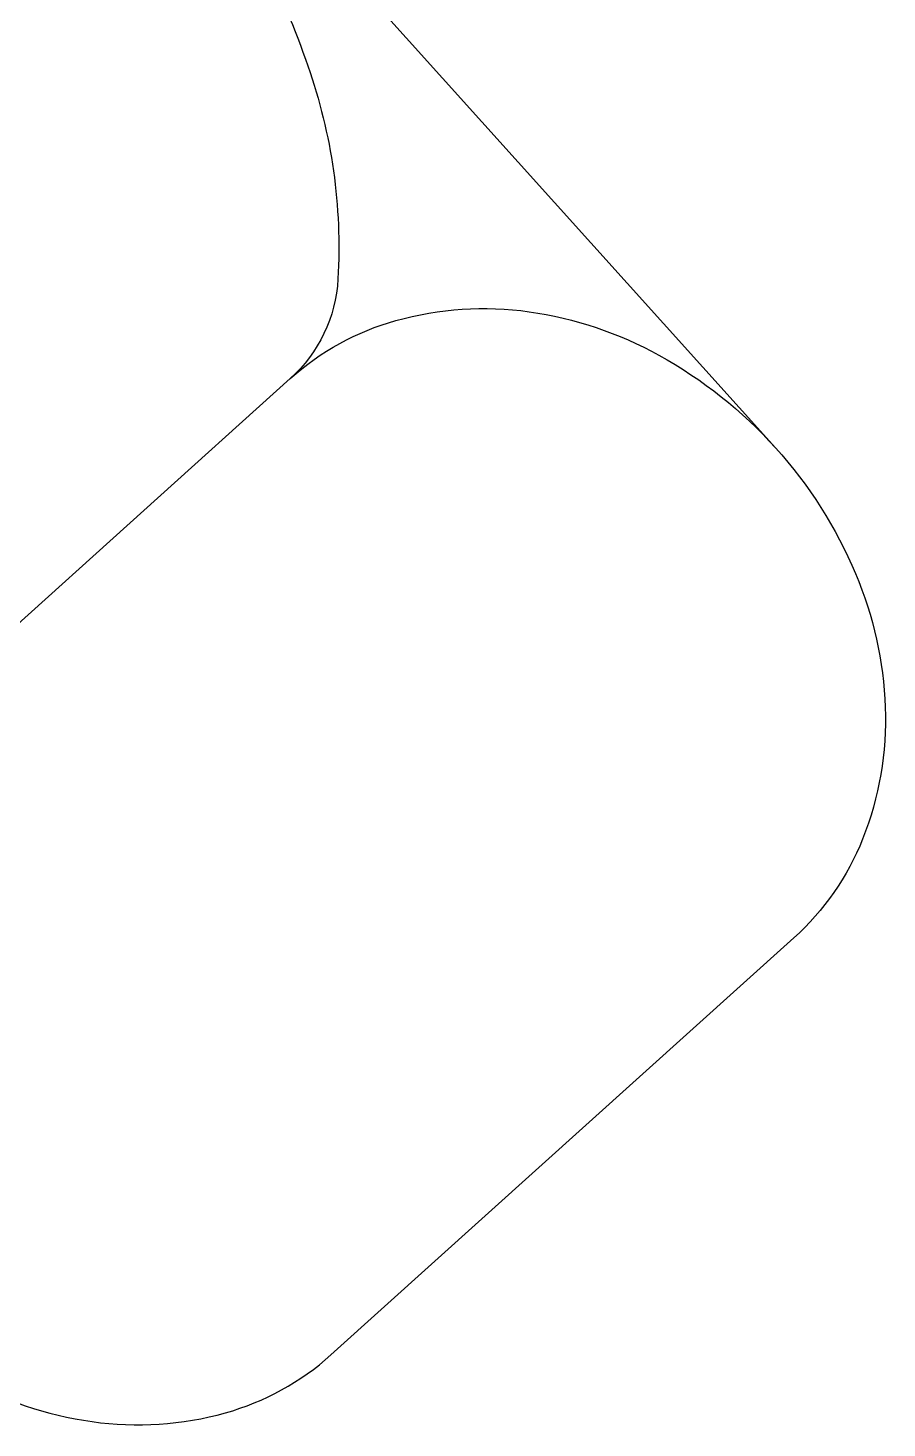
# Model space of a CAD drawing. Header units: inches. Extents: x 0 to 10293, y 0 to 4182.
# Drawn here: x 534.0809 to 534.1976, y 4110.2521 to 4110.4423 of the extents above; entities that cross this region are included whole.
import ezdxf

# ---------------------------------------------------------------- set-up
doc = ezdxf.new("R2010")
doc.units = ezdxf.units.IN
doc.header["$LTSCALE"] = 48
doc.header["$MEASUREMENT"] = 0

# ---------------------------------------------------------------- blocks, each defined once
blk = doc.blocks.new('1SHSCREW')
at = {"linetype": 'Continuous'}
for p, q in [((0.15338, 0.32), (-0.15338, 0.32)), ((-0.2045, 0.27731), (-0.2045, 0.19269)), ((-0.10226, 0.27731), (-0.10226, 0.19269))]:
    blk.add_line(p, q, dxfattribs=at)
for points in [[(-0.10226, 0.27731, 0.115619), (-0.106, 0.29324, 0.104014), (-0.11723, 0.3075, 0.090939), (-0.13342, 0.31665, 0.083452), (-0.15338, 0.32, 0.083452), (-0.17334, 0.31665, 0.090939), (-0.18953, 0.3075, 0.104014), (-0.20076, 0.29324, 0.115619), (-0.2045, 0.27731, 0.115619)], [(0.10226, 0.27731, 0.197891), (0.09654, 0.29118, 0.09878), (0.07231, 0.3075, 0.056122), (0.04164, 0.31643, 0.042835), (0, 0.32, 0.042835), (-0.04164, 0.31643, 0.056122), (-0.07231, 0.3075, 0.09878), (-0.09654, 0.29118, 0.197891), (-0.10226, 0.27731, 0.197891)], [(-0.10226, 0.19269, -0.115619), (-0.106, 0.17676, -0.104014), (-0.11723, 0.1625, -0.090939), (-0.13342, 0.15335, -0.083452), (-0.15338, 0.15, -0.083452), (-0.17334, 0.15335, -0.090939), (-0.18953, 0.1625, -0.104014), (-0.20076, 0.17676, -0.115619), (-0.2045, 0.19269, -0.115619)]]:
    blk.add_lwpolyline(points, format="xyb")
blk = doc.blocks.new('RIDGEFLASHING')
at = {"rotation": 3}
blk.add_blockref('1SHSCREW', (0.65366, 1.7105), dxfattribs=at)

msp = doc.modelspace()

# ---------------------------------------------------------------- block references
at = {"xscale": -1, "rotation": 315.0000000000184}
msp.add_blockref('RIDGEFLASHING', (533.09477, 4108.61339), dxfattribs=at)

doc.saveas('drawing.dxf')
